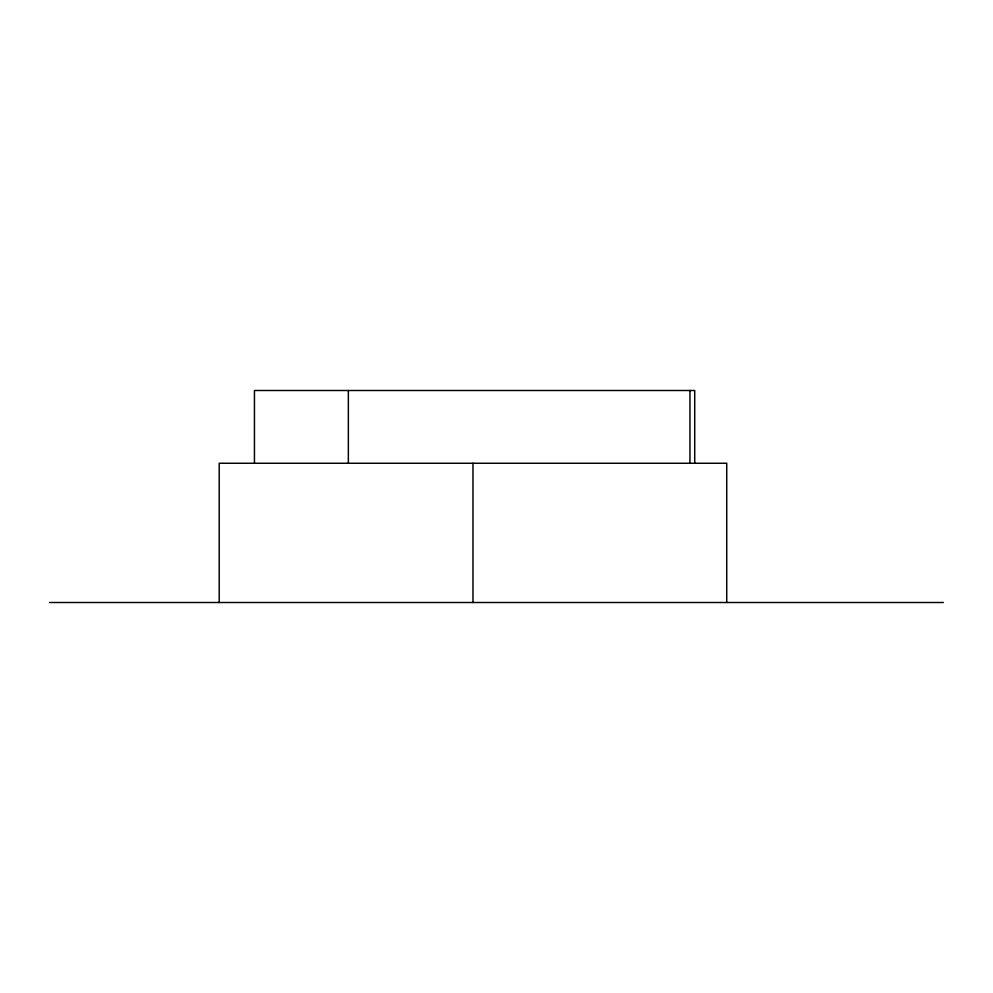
<?xml version="1.0" encoding="UTF-8"?>
<svg xmlns="http://www.w3.org/2000/svg" width="993" height="993" viewBox="0 0 993 993"><rect width="100%" height="100%" fill="white"/><g stroke="black" fill="none" stroke-linecap="round" stroke-linejoin="round"><path stroke-width="1.49" d="M49.65 602.503L943.35 602.503M726.727 602.503L726.727 463.259L219.205 463.259L219.205 602.503M694.715 463.259L694.715 390.497L254.444 390.497L254.444 463.259M689.949 390.497L689.949 463.259M472.966 463.259L472.966 602.503M348.357 390.497L348.357 463.259"/></g></svg>
